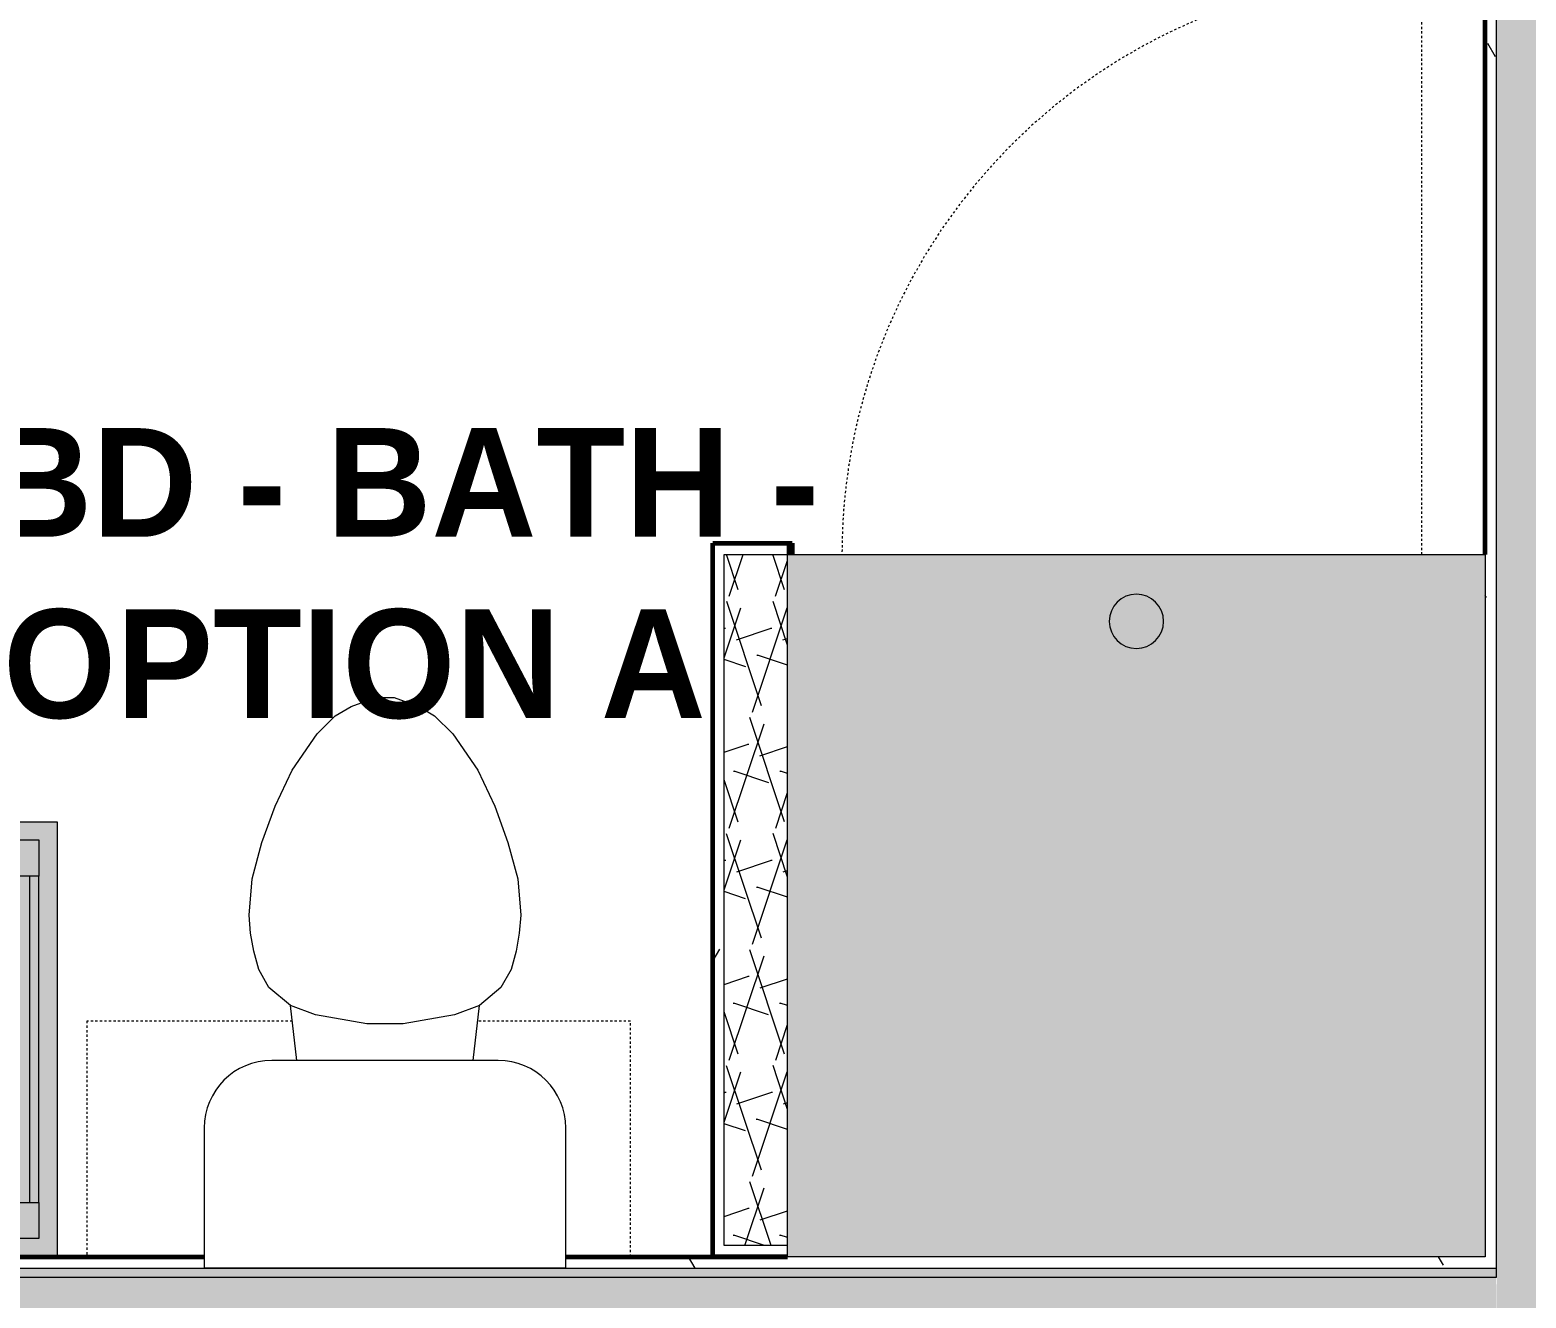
# Model space of a CAD drawing. Header units: inches. Extents: x -4110 to -1807, y 9775 to 11251.
# Drawn here: x -3567.6 to -3485, y 10840.3 to 10910.3 of the extents above; entities that cross this region are included whole.
import ezdxf

# ---------------------------------------------------------------- set-up
doc = ezdxf.new("R2010")
doc.units = ezdxf.units.IN
doc.header["$MEASUREMENT"] = 0
doc.linetypes.add('Dash', pattern=[0.25, 0.125, -0.125])
for name, color, linetype, lineweight in [('0-1', 7, 'Continuous', 5), ('0-2', 7, 'Continuous', 9), ('A-AREA-IDEN', 2, 'Continuous', 9), ('A-WALL', 113, 'Continuous', 18), ('A-WALL-4', 252, 'Continuous', 18), ('A-WALL-5', 250, 'Continuous', 60), ('A-WALL-6', 10, 'Continuous', 18), ('A-WALL-PATT-1', 7, 'Continuous', 9), ('A-WALL-PATT-2', 253, 'Continuous', 9), ('A-WALL-PATT-4', 111, 'Continuous', 9), ('I-WALL-4', 2, 'Continuous', 5), ('I-WALL-5', 2, 'Continuous', 60), ('P-SANR-FIXT-2', 7, 'Continuous', 9), ('P-SANR-FIXT-3', 90, 'Continuous', 9), ('P-SANR-FIXT-4', 253, 'Continuous', 9), ('P-SANR-FIXT-HDLN-1', 7, 'Dash', 9), ('Q-CASE-1', 7, 'Continuous', 9), ('Q-CASE-3', 90, 'Continuous', 9), ('Q-CASE-4', 127, 'Continuous', 9), ('Q-CASE-5', 7, 'Dash', 9)]:
    doc.layers.add(name, color=color, linetype=linetype, lineweight=lineweight)
doc.styles.add('Century Gothic_B', font='GOTHICB.TTF', dxfattribs={"height": 6})
pattern_1 = [(0, (0, 0), (20.48, 5.12), [0.845, -14.515, 0.845, -14.515, -81.92]), (0, (0, 0), (20.48, 5.12), [-30.72, 0.845, -29.875, 0.845, -14.515, -35.84]), (0, (0, 0), (20.48, 5.12), [-76.8, 0.845, -9.395, 0.845, -24.755]), (120, (7.68, 2.56), (-14.67405, 15.1762003), [0.845, -14.515, 0.845, -14.515, -81.92]), (120, (7.68, 2.56), (-14.67405, 15.1762003), [-30.72, 0.845, -29.875, 0.845, -14.515, -35.84]), (120, (7.68, 2.56), (-14.67405, 15.1762003), [-76.8, 0.845, -9.395, 0.845, -24.755]), (240, (10.24, 12.8), (-5.80595, -20.2962003), [0.845, -14.515, 0.845, -14.515, -81.92]), (240, (10.24, 12.8), (-5.80595, -20.2962003), [-30.72, 0.845, -29.875, 0.845, -14.515, -35.84]), (240, (10.24, 12.8), (-5.80595, -20.2962003), [-76.8, 0.845, -9.395, 0.845, -24.755])]
pattern_2 = [(161.57, (0.32, 0.32), (-2.560496185, -0.000537386), [0, -18.214, 2.022, 0]), (18.43, (-0.32, 0.32), (-2.560496185, 0.000537386), [0, -18.214, 2.022, 0]), (108.43, (0.32, 0.32), (1.27922091, -6.400876726), [6.07, -14.166]), (71.57, (-0.32, 0.32), (1.27922091, 6.400876726), [6.07, -14.166])]

# ---------------------------------------------------------------- blocks, each defined once
blk = doc.blocks.new('Toilet-Domestic-3D - Toilet-Domestic-3D-3234795-ENLARGED RCP - 1ST FLOOR PLAN - WEST')
at = {"layer": 'P-SANR-FIXT-2'}
for p, q in [((-1.874, 11.5), (-0.5, 12)), ((-0.5, 12), (0.5, 12)), ((0.5, 12), (1.874, 11.5)), ((-3.74, 10), (-2.74, 11)), ((-2.74, 11), (-1.874, 11.5)), ((1.874, 11.5), (2.74, 11)), ((2.74, 11), (3.74, 10)), ((-5.127, 8), (-3.74, 10)), ((3.74, 10), (5.127, 8)), ((-6.06, 6), (-5.127, 8)), ((5.127, 8), (6.06, 6)), ((-6.788, 4), (-6.06, 6)), ((6.06, 6), (6.788, 4)), ((-7.326, 1.992), (-6.788, 4)), ((6.788, 4), (7.326, 1.992)), ((-7.5, 0), (-7.326, 1.992)), ((7.326, 1.992), (7.5, 0)), ((-7.413, -0.996), (-7.5, 0)), ((7.5, 0), (7.413, -0.996)), ((-7.236, -2), (-7.413, -0.996)), ((7.413, -0.996), (7.236, -2)), ((-6.968, -3), (-7.236, -2)), ((7.236, -2), (6.968, -3)), ((-6.401, -4), (-6.968, -3)), ((6.968, -3), (6.401, -4)), ((-5.209, -5), (-6.401, -4)), ((6.401, -4), (5.209, -5)), ((-3.836, -5.5), (-5.209, -5)), ((-4.862, -8.024), (-5.209, -5)), ((-1, -6), (-3.836, -5.5)), ((3.836, -5.5), (1, -6)), ((5.209, -5), (3.836, -5.5)), ((4.862, -8.024), (5.209, -5)), ((1, -6), (-1, -6)), ((6.25, -8.024), (-6.25, -8.024)), ((-9.976, -11.75), (-9.976, -19.476)), ((9.976, -19.476), (9.976, -11.75)), ((-9.976, -19.476), (9.976, -19.476))]:
    blk.add_line(p, q, dxfattribs=at)
for centre, start, end in [((-6.25, -11.75), 90, 180), ((6.25, -11.75), 0, 90)]:
    blk.add_arc(centre, 3.726, start, end, dxfattribs=at)
blk = doc.blocks.new('Bath Vanity - Bath Vanity 48_-V1-ENLARGED RCP - 1ST FLOOR PLAN - WEST')
at = {"layer": 'Q-CASE-3'}
h = blk.add_hatch(color=256, dxfattribs=at)
h.paths.add_polyline_path([(-23.262, -24), (24.738, -24), (24.738, 0), (-23.262, 0), (-23.262, -23)], flags=0)
h.paths.add_polyline_path([(14.388, -23), (-22.262, -23), (-22.262, -1), (23.738, -1), (23.738, -23), (20.238, -23)], flags=0)
h.paths.add_polyline_path([(14.388, -22), (21.738, -22), (21.738, -21), (-20.262, -21), (-20.262, -22), (-19.291, -22)], flags=0)
h.paths.add_polyline_path([(-19.291, -20), (21.738, -20), (21.738, -19.455), (-20.262, -19.455), (-20.262, -20)], flags=0)
h.paths.add_polyline_path([(-20.262, -18.455), (21.738, -18.455), (21.738, -17.909), (-20.262, -17.909)], flags=0)
h.paths.add_polyline_path([(21.738, -16.909), (21.738, -16.364), (-20.262, -16.364), (-20.262, -16.909), (14.388, -16.909)], flags=0)
h.paths.add_polyline_path([(-20.262, -15.364), (21.738, -15.364), (21.738, -14.818), (-20.262, -14.818)], flags=0)
h.paths.add_polyline_path([(-20.262, -13.818), (21.738, -13.818), (21.738, -13.273), (-20.262, -13.273)], flags=0)
h.paths.add_polyline_path([(-19.291, -12.273), (21.738, -12.273), (21.738, -11.727), (-20.262, -11.727), (-20.262, -12.273)], flags=0)
h.paths.add_polyline_path([(14.388, -10.727), (21.738, -10.727), (21.738, -10.182), (-20.262, -10.182), (-20.262, -10.727), (-19.291, -10.727)], flags=0)
h.paths.add_polyline_path([(-19.291, -9.182), (21.738, -9.182), (21.738, -8.636), (-20.262, -8.636), (-20.262, -9.182)], flags=0)
h.paths.add_polyline_path([(-19.291, -7.636), (21.738, -7.636), (21.738, -7.091), (-20.262, -7.091), (-20.262, -7.636)], flags=0)
h.paths.add_polyline_path([(21.738, -6.091), (21.738, -5.545), (-20.262, -5.545), (-20.262, -6.091), (14.388, -6.091)], flags=0)
h.paths.add_polyline_path([(14.388, -4.545), (21.738, -4.545), (21.738, -4), (-20.262, -4), (-20.262, -4.545), (-19.291, -4.545)], flags=0)
h.paths.add_polyline_path([(21.738, -3), (21.738, -2), (-20.262, -2), (-20.262, -3), (14.388, -3)], flags=0)
at = {"layer": 'Q-CASE-4'}
h = blk.add_hatch(color=256, dxfattribs=at)
h.paths.add_polyline_path([(23.738, -23), (23.738, -21), (21.738, -21), (21.738, -23)], flags=0)
h.paths.add_polyline_path([(-20.262, -23), (-20.262, -21), (-22.262, -21), (-22.262, -23)], flags=0)
h.paths.add_polyline_path([(23.238, -3), (23.738, -3), (23.738, -1), (21.738, -1), (21.738, -3), (22.238, -3)], flags=0)
h.paths.add_polyline_path([(-20.762, -3), (-20.262, -3), (-20.262, -1), (-22.262, -1), (-22.262, -3), (-21.762, -3)], flags=0)
for points in [[(21.738, -2), (21.738, -1), (-20.262, -1), (-20.262, -2), (14.388, -2)], [(-22.262, -21), (-21.762, -21), (-21.762, -3), (-22.262, -3), (-22.262, -20.748)], [(-21.762, -21), (-20.762, -21), (-20.762, -3), (-21.762, -3), (-21.762, -20.748)], [(-20.762, -21), (-20.262, -21), (-20.262, -3), (-20.762, -3), (-20.762, -20.748)], [(-19.291, -4), (21.738, -4), (21.738, -3), (-20.262, -3), (-20.262, -4)], [(22.238, -21), (22.238, -3), (21.738, -3), (21.738, -21)], [(22.238, -21), (23.238, -21), (23.238, -3), (22.238, -3), (22.238, -20.748)], [(23.738, -21), (23.738, -3), (23.238, -3), (23.238, -21)], [(14.388, -5.545), (21.738, -5.545), (21.738, -4.545), (-20.262, -4.545), (-20.262, -5.545), (-19.291, -5.545)], [(14.388, -7.091), (21.738, -7.091), (21.738, -6.091), (-20.262, -6.091), (-20.262, -7.091), (-19.291, -7.091)], [(14.388, -8.636), (21.738, -8.636), (21.738, -7.636), (-20.262, -7.636), (-20.262, -8.636), (-19.291, -8.636)], [(14.388, -10.182), (21.738, -10.182), (21.738, -9.182), (-20.262, -9.182), (-20.262, -10.182), (-19.291, -10.182)], [(14.388, -11.727), (21.738, -11.727), (21.738, -10.727), (-20.262, -10.727), (-20.262, -11.727), (-19.291, -11.727)], [(14.388, -13.273), (21.738, -13.273), (21.738, -12.273), (-20.262, -12.273), (-20.262, -13.273), (-19.291, -13.273)], [(14.388, -14.818), (21.738, -14.818), (21.738, -13.818), (-20.262, -13.818), (-20.262, -14.818), (-19.291, -14.818)], [(14.388, -16.364), (21.738, -16.364), (21.738, -15.364), (-20.262, -15.364), (-20.262, -16.364), (-19.291, -16.364)], [(14.388, -17.909), (21.738, -17.909), (21.738, -16.909), (-20.262, -16.909), (-20.262, -17.909), (-19.291, -17.909)], [(21.738, -19.455), (21.738, -18.455), (-20.262, -18.455), (-20.262, -19.455), (14.388, -19.455)], [(-19.291, -21), (21.738, -21), (21.738, -20), (-20.262, -20), (-20.262, -21)], [(21.738, -23), (21.738, -22), (-20.262, -22), (-20.262, -23), (14.388, -23)]]:
    blk.add_hatch(color=256, dxfattribs=at).paths.add_polyline_path(points, flags=0)
at = {"layer": 'Q-CASE-1'}
for p, q in [((-23.262, -24), (-23.262, 0)), ((24.738, 0), (24.738, -24)), ((-22.262, -3), (-22.262, -1)), ((-22.262, -1), (-20.262, -1)), ((21.738, -1), (-20.262, -1)), ((-20.262, -1), (-20.262, -3)), ((21.738, -3), (21.738, -1)), ((21.738, -1), (23.738, -1)), ((23.738, -1), (23.738, -3)), ((21.738, -2), (-20.262, -2)), ((-22.262, -3), (-22.262, -21)), ((-20.262, -3), (-22.262, -3)), ((-21.762, -3), (-21.762, -21)), ((-20.762, -3), (-20.762, -21)), ((21.738, -3), (-20.262, -3)), ((-20.262, -3), (-20.262, -21)), ((21.738, -3), (21.738, -21)), ((23.738, -3), (21.738, -3)), ((22.238, -3), (22.238, -21)), ((23.238, -3), (23.238, -21)), ((23.738, -3), (23.738, -21)), ((-20.262, -4), (21.738, -4)), ((21.738, -4.545), (-20.262, -4.545)), ((-20.262, -5.545), (21.738, -5.545)), ((21.738, -6.091), (-20.262, -6.091)), ((-20.262, -7.091), (21.738, -7.091)), ((21.738, -7.636), (-20.262, -7.636)), ((-20.262, -8.636), (21.738, -8.636)), ((21.738, -9.182), (-20.262, -9.182)), ((-20.262, -10.182), (21.738, -10.182)), ((21.738, -10.727), (-20.262, -10.727)), ((-20.262, -11.727), (21.738, -11.727)), ((21.738, -12.273), (-20.262, -12.273)), ((-20.262, -13.273), (21.738, -13.273)), ((21.738, -13.818), (-20.262, -13.818)), ((-20.262, -14.818), (21.738, -14.818)), ((21.738, -15.364), (-20.262, -15.364)), ((-20.262, -16.364), (21.738, -16.364)), ((21.738, -16.909), (-20.262, -16.909)), ((-20.262, -17.909), (21.738, -17.909)), ((21.738, -18.455), (-20.262, -18.455)), ((-20.262, -19.455), (21.738, -19.455)), ((21.738, -20), (-20.262, -20)), ((-22.262, -23), (-22.262, -21)), ((-22.262, -21), (-20.262, -21)), ((-20.262, -21), (21.738, -21)), ((-20.262, -21), (-20.262, -23)), ((21.738, -23), (21.738, -21)), ((21.738, -21), (23.738, -21)), ((23.738, -21), (23.738, -23)), ((21.738, -22), (-20.262, -22)), ((-20.262, -23), (-22.262, -23)), ((21.738, -23), (-20.262, -23)), ((23.738, -23), (21.738, -23)), ((24.738, -24), (-23.262, -24))]:
    blk.add_line(p, q, dxfattribs=at)
blk = doc.blocks.new('300 Series Wall Hung Cabinet_326 - 30_-V2-ENLARGED RCP - 1ST FLOOR PLAN - WEST')
at = {"layer": 'Q-CASE-5'}
for p, q in [((-11.426, -0.188), (-15, -0.188)), ((-15, -0.188), (-15, -13.188)), ((15, -0.188), (8.527, -0.188)), ((15, -13.188), (15, -0.188)), ((-15, -13.188), (-6.561, -13.188)), ((3.662, -13.188), (15, -13.188))]:
    blk.add_line(p, q, dxfattribs=at)
blk = doc.blocks.new('The Shower - The Shower-4051523-ENLARGED RCP - 1ST FLOOR PLAN - WEST')
at = {"layer": 'P-SANR-FIXT-3'}
h = blk.add_hatch(color=256, dxfattribs=at)
h.paths.add_polyline_path([(38.5, 39.25), (0, 39.25), (0, 0.5), (38.5, 0.5), (38.5, 31.361)], flags=0)
h.paths.add_polyline_path([(20.75, 35.562), (20.699, 35.174), (20.549, 34.812), (20.311, 34.502), (20, 34.263), (19.638, 34.114), (19.25, 34.062), (18.862, 34.114), (18.5, 34.263), (18.189, 34.502), (17.951, 34.812), (17.801, 35.174), (17.754, 35.595), (17.801, 35.951), (17.951, 36.312), (18.189, 36.623), (18.5, 36.862), (18.862, 37.011), (19.25, 37.062), (19.638, 37.011), (20.04, 36.831), (20.311, 36.623), (20.549, 36.312), (20.699, 35.951), (20.746, 35.595)], flags=0)
at = {"layer": 'P-SANR-FIXT-4'}
blk.add_hatch(color=256, dxfattribs=at).paths.add_polyline_path([(20.75, 35.562), (20.699, 35.951), (20.549, 36.312), (20.311, 36.623), (20, 36.862), (19.638, 37.011), (19.25, 37.062), (18.862, 37.011), (18.5, 36.862), (18.189, 36.623), (17.951, 36.312), (17.801, 35.951), (17.754, 35.53), (17.801, 35.174), (17.951, 34.812), (18.189, 34.502), (18.5, 34.263), (18.862, 34.114), (19.25, 34.062), (19.638, 34.114), (20, 34.263), (20.311, 34.502), (20.549, 34.812), (20.699, 35.174), (20.748, 35.545)], flags=0)
at = {"layer": 'P-SANR-FIXT-2'}
for p, q in [((0, 0.5), (0, 39.25)), ((0, 39.25), (38.5, 39.25)), ((38.5, 39.25), (38.5, 0.5)), ((38.5, 0.5), (0, 0.5))]:
    blk.add_line(p, q, dxfattribs=at)
for start, end in [(0, 180), (180, 360)]:
    blk.add_arc((19.25, 35.562), 1.5, start, end, dxfattribs=at)
at = {"layer": 'P-SANR-FIXT-HDLN-1'}
blk.add_line((35, 39.25), (35, 71.25), dxfattribs=at)
blk.add_arc((35, 39.25), 32, 90, 180, dxfattribs=at)
blk = doc.blocks.new('CTR - 1st Phase - Unit Layouts_rvt-1-ENLARGED RCP - 1ST FLOOR PLAN - WEST')
at = {"layer": 'A-WALL-4'}
blk.add_hatch(color=256, dxfattribs=at).paths.add_polyline_path([(-3525.549, 10881.377), (-3525.549, 10882.002), (-3525.799, 10882.002), (-3525.799, 10881.377), (-3525.674, 10881.377)], flags=0)
at = {"layer": 'A-WALL-PATT-1'}
h = blk.add_hatch(dxfattribs=at)
h.set_pattern_fill('FP_1', color=256, style=0, pattern_type=2)
h.set_pattern_definition(pattern_1)
h.paths.add_polyline_path([(-3525.799, 10842.627), (-3525.799, 10843.252), (-3529.299, 10843.252), (-3529.299, 10881.377), (-3525.799, 10881.399), (-3525.799, 10882.002), (-3529.924, 10882.002), (-3529.924, 10842.627), (-3529.299, 10842.627)], flags=0)
at = {"layer": 'A-WALL-PATT-2'}
h = blk.add_hatch(dxfattribs=at)
h.set_pattern_fill('FP_2', color=256, style=0, pattern_type=2)
h.set_pattern_definition(pattern_2)
h.paths.add_polyline_path([(-3529.299, 10843.252), (-3525.799, 10843.252), (-3525.799, 10881.377), (-3529.299, 10881.377), (-3529.299, 10845.466)], flags=0)
at = {"layer": 'A-WALL-5'}
for p, q in [((-3529.924, 10842.627), (-3529.924, 10882.002)), ((-3529.924, 10882.002), (-3529.299, 10882.002)), ((-3529.299, 10882.002), (-3525.799, 10882.002)), ((-3525.799, 10882.002), (-3525.549, 10882.002)), ((-3525.549, 10882.002), (-3525.549, 10881.399)), ((-3529.299, 10842.627), (-3529.924, 10842.627)), ((-3525.799, 10842.627), (-3529.299, 10842.627))]:
    blk.add_line(p, q, dxfattribs=at)
at = {"layer": 'A-WALL-6'}
for p, q in [((-3525.799, 10881.377), (-3525.799, 10882.002)), ((-3525.799, 10881.377), (-3525.799, 10882.002)), ((-3529.299, 10881.377), (-3525.799, 10881.377)), ((-3529.299, 10843.252), (-3529.299, 10881.377)), ((-3525.799, 10843.252), (-3529.299, 10843.252))]:
    blk.add_line(p, q, dxfattribs=at)
at = {"layer": '0-2'}
for name, p in [('The Shower - The Shower-4051523-ENLARGED RCP - 1ST FLOOR PLAN - WEST', (-3525.799, 10842.127)), ('Toilet-Domestic-3D - Toilet-Domestic-3D-3234795-ENLARGED RCP - 1ST FLOOR PLAN - WEST', (-3548.017, 10861.483))]:
    blk.add_blockref(name, p, dxfattribs=at)
at = {"layer": '0-2', "rotation": 180}
for name, p in [('Bath Vanity - Bath Vanity 48_-V1-ENLARGED RCP - 1ST FLOOR PLAN - WEST', (-3589.374, 10842.627)), ('300 Series Wall Hung Cabinet_326 - 30_-V2-ENLARGED RCP - 1ST FLOOR PLAN - WEST', (-3549.467, 10842.444))]:
    blk.add_blockref(name, p, dxfattribs=at)

msp = doc.modelspace()

# ---------------------------------------------------------------- hatches: boundary and pattern name
at = {"layer": 'A-WALL-PATT-4'}
h = msp.add_hatch(dxfattribs=at)
h.set_pattern_fill('FP_2', color=256, style=0, pattern_type=2)
h.set_pattern_definition(pattern_2)
h.paths.add_polyline_path([(-3486.67, 10716.439), (-3481.174, 10716.439), (-3481.175, 10959.939), (-3486.674, 10959.939), (-3486.674, 10716.439)], flags=0)
h = msp.add_hatch(dxfattribs=at)
h.set_pattern_fill('FP_1', color=256, style=0, pattern_type=2)
h.set_pattern_definition(pattern_1)
h.paths.add_polyline_path([(-3486.674, 10717.064), (-3486.674, 10761.189), (-3487.299, 10761.154), (-3487.299, 10717.064)], flags=0)
h.paths.add_polyline_path([(-3487.299, 10762.939), (-3486.674, 10762.939), (-3486.674, 10834.377), (-3487.299, 10834.377), (-3487.299, 10763.333)], flags=0)
h.paths.add_polyline_path([(-3486.674, 10842.002), (-3486.674, 10913.439), (-3487.299, 10913.439), (-3487.299, 10842.002), (-3486.94, 10842.002)], flags=0)
h.paths.add_polyline_path([(-3486.674, 10915.189), (-3486.674, 10959.314), (-3487.299, 10959.314), (-3487.299, 10915.224), (-3486.91, 10915.203)], flags=0)
h = msp.add_hatch(dxfattribs=at)
h.set_pattern_fill('FP_1', color=256, style=0, pattern_type=2)
h.set_pattern_definition(pattern_1)
h.paths.add_polyline_path([(-3555.579, 10842.002), (-3487.299, 10842.002), (-3487.299, 10842.627), (-3538.041, 10842.627), (-3538.041, 10842.006), (-3557.994, 10842.006), (-3557.994, 10842.627), (-3823.824, 10842.627), (-3823.824, 10842.002), (-3557.994, 10842.002)], flags=0)
h = msp.add_hatch(dxfattribs=at)
h.set_pattern_fill('FP_2', color=256, style=0, pattern_type=2)
h.set_pattern_definition(pattern_2)
h.paths.add_polyline_path([(-3823.824, 10836.002), (-3486.674, 10836.002), (-3486.697, 10841.502), (-3823.824, 10841.502)], flags=0)
at = {"layer": 'I-WALL-4'}
msp.add_hatch(color=256, dxfattribs=at).paths.add_polyline_path([(-3538.041, 10841.502), (-3486.674, 10841.513), (-3486.674, 10842.002), (-3823.824, 10842.002), (-3823.824, 10841.502), (-3538.739, 10841.502)], flags=0)

# ---------------------------------------------------------------- linework, layer by layer
at = {"layer": 'A-WALL'}
for p, q in [((-3486.674, 10841.502), (-3486.674, 10959.939)), ((-3823.824, 10842.002), (-3486.674, 10842.002)), ((-3823.824, 10841.502), (-3486.674, 10841.502))]:
    msp.add_line(p, q, dxfattribs=at)
at = {"layer": 'I-WALL-5'}
for p, q in [((-3487.299, 10881.377), (-3487.299, 10959.314)), ((-3823.824, 10842.627), (-3557.994, 10842.627)), ((-3538.041, 10842.627), (-3525.799, 10842.627))]:
    msp.add_line(p, q, dxfattribs=at)

# ---------------------------------------------------------------- block references
at = {"layer": '0-1'}
msp.add_blockref('CTR - 1st Phase - Unit Layouts_rvt-1-ENLARGED RCP - 1ST FLOOR PLAN - WEST', (0, 0), dxfattribs=at)

# ---------------------------------------------------------------- texts
at = {"layer": 'A-AREA-IDEN', "char_height": 6, "attachment_point": 1, "style": 'Century Gothic_B'}
for s, insert, width in [('1BD - BATH -', (-3574.425, 10888.355), 61.206), ('OPTION A', (-3569.092, 10878.355), 48.48)]:
    msp.add_mtext(s, dxfattribs=dict(at, insert=insert, width=width))

doc.saveas('drawing.dxf')
